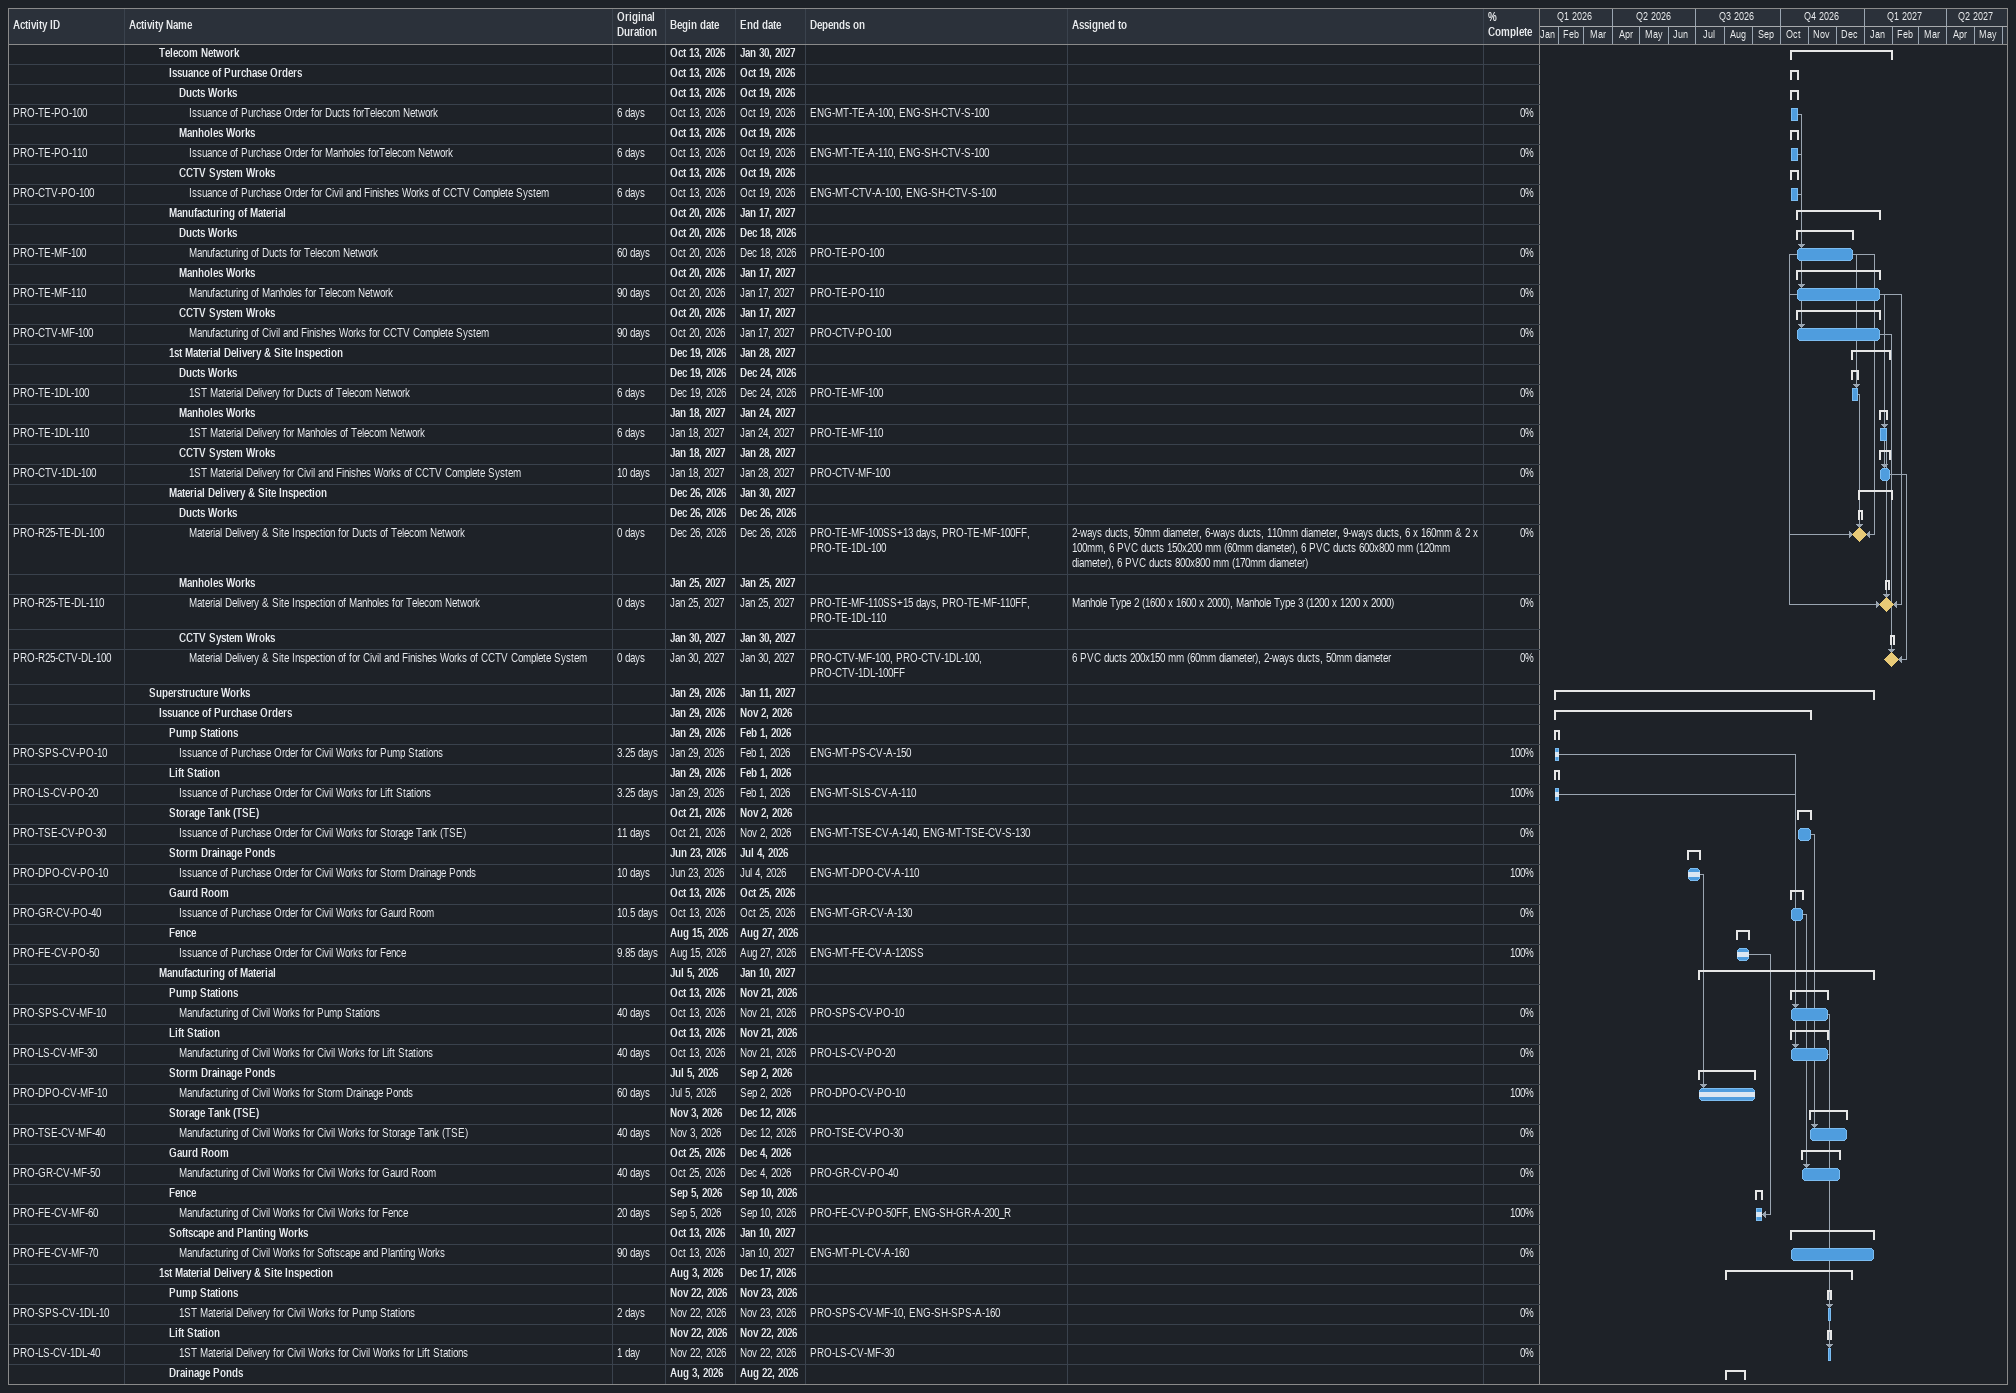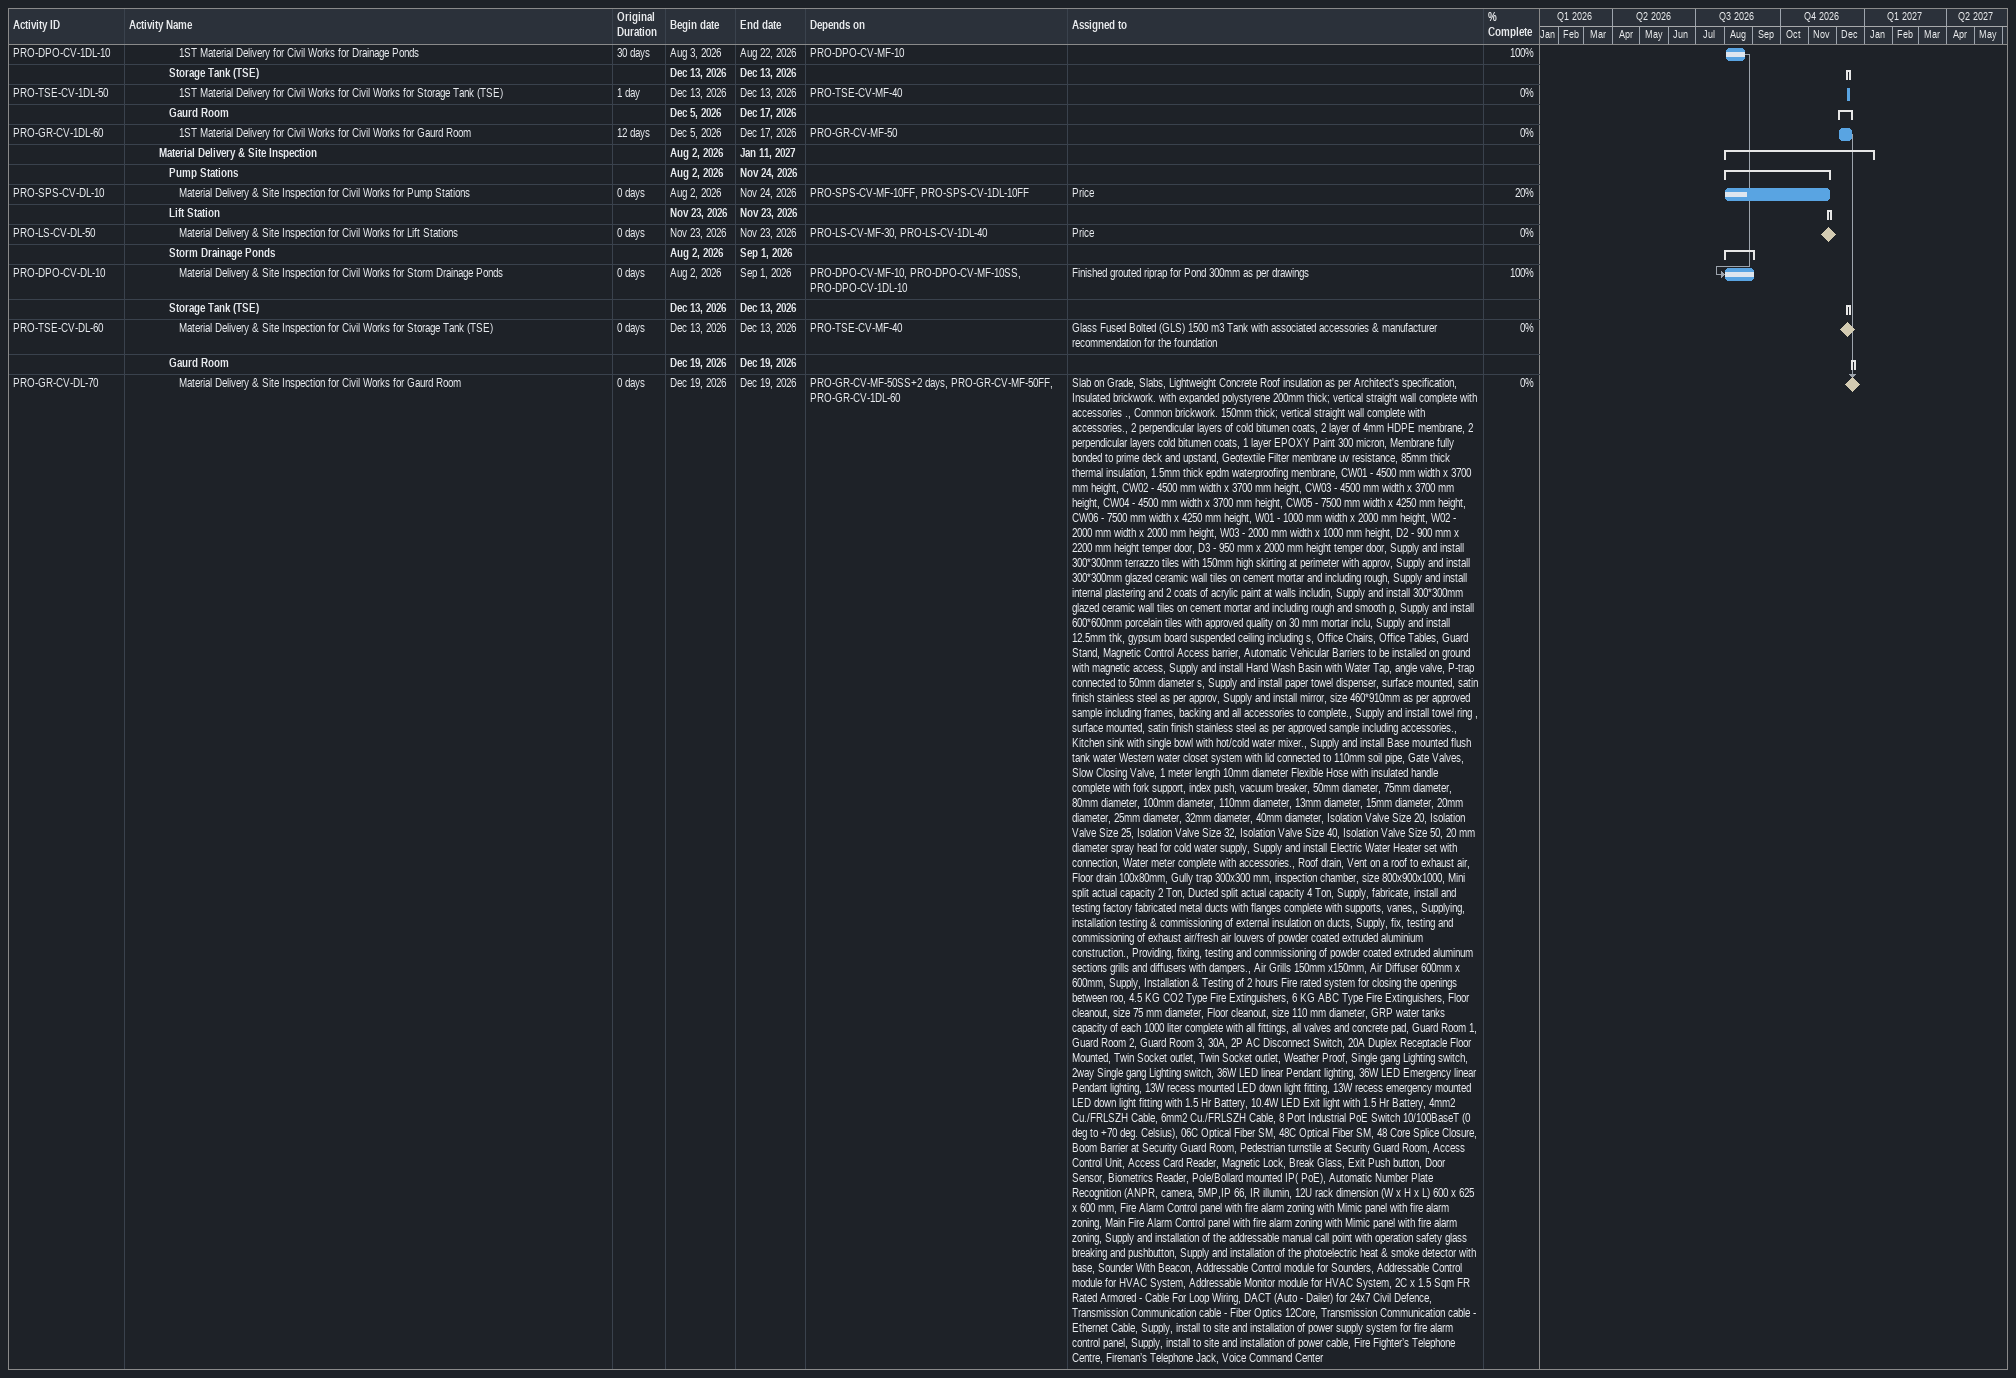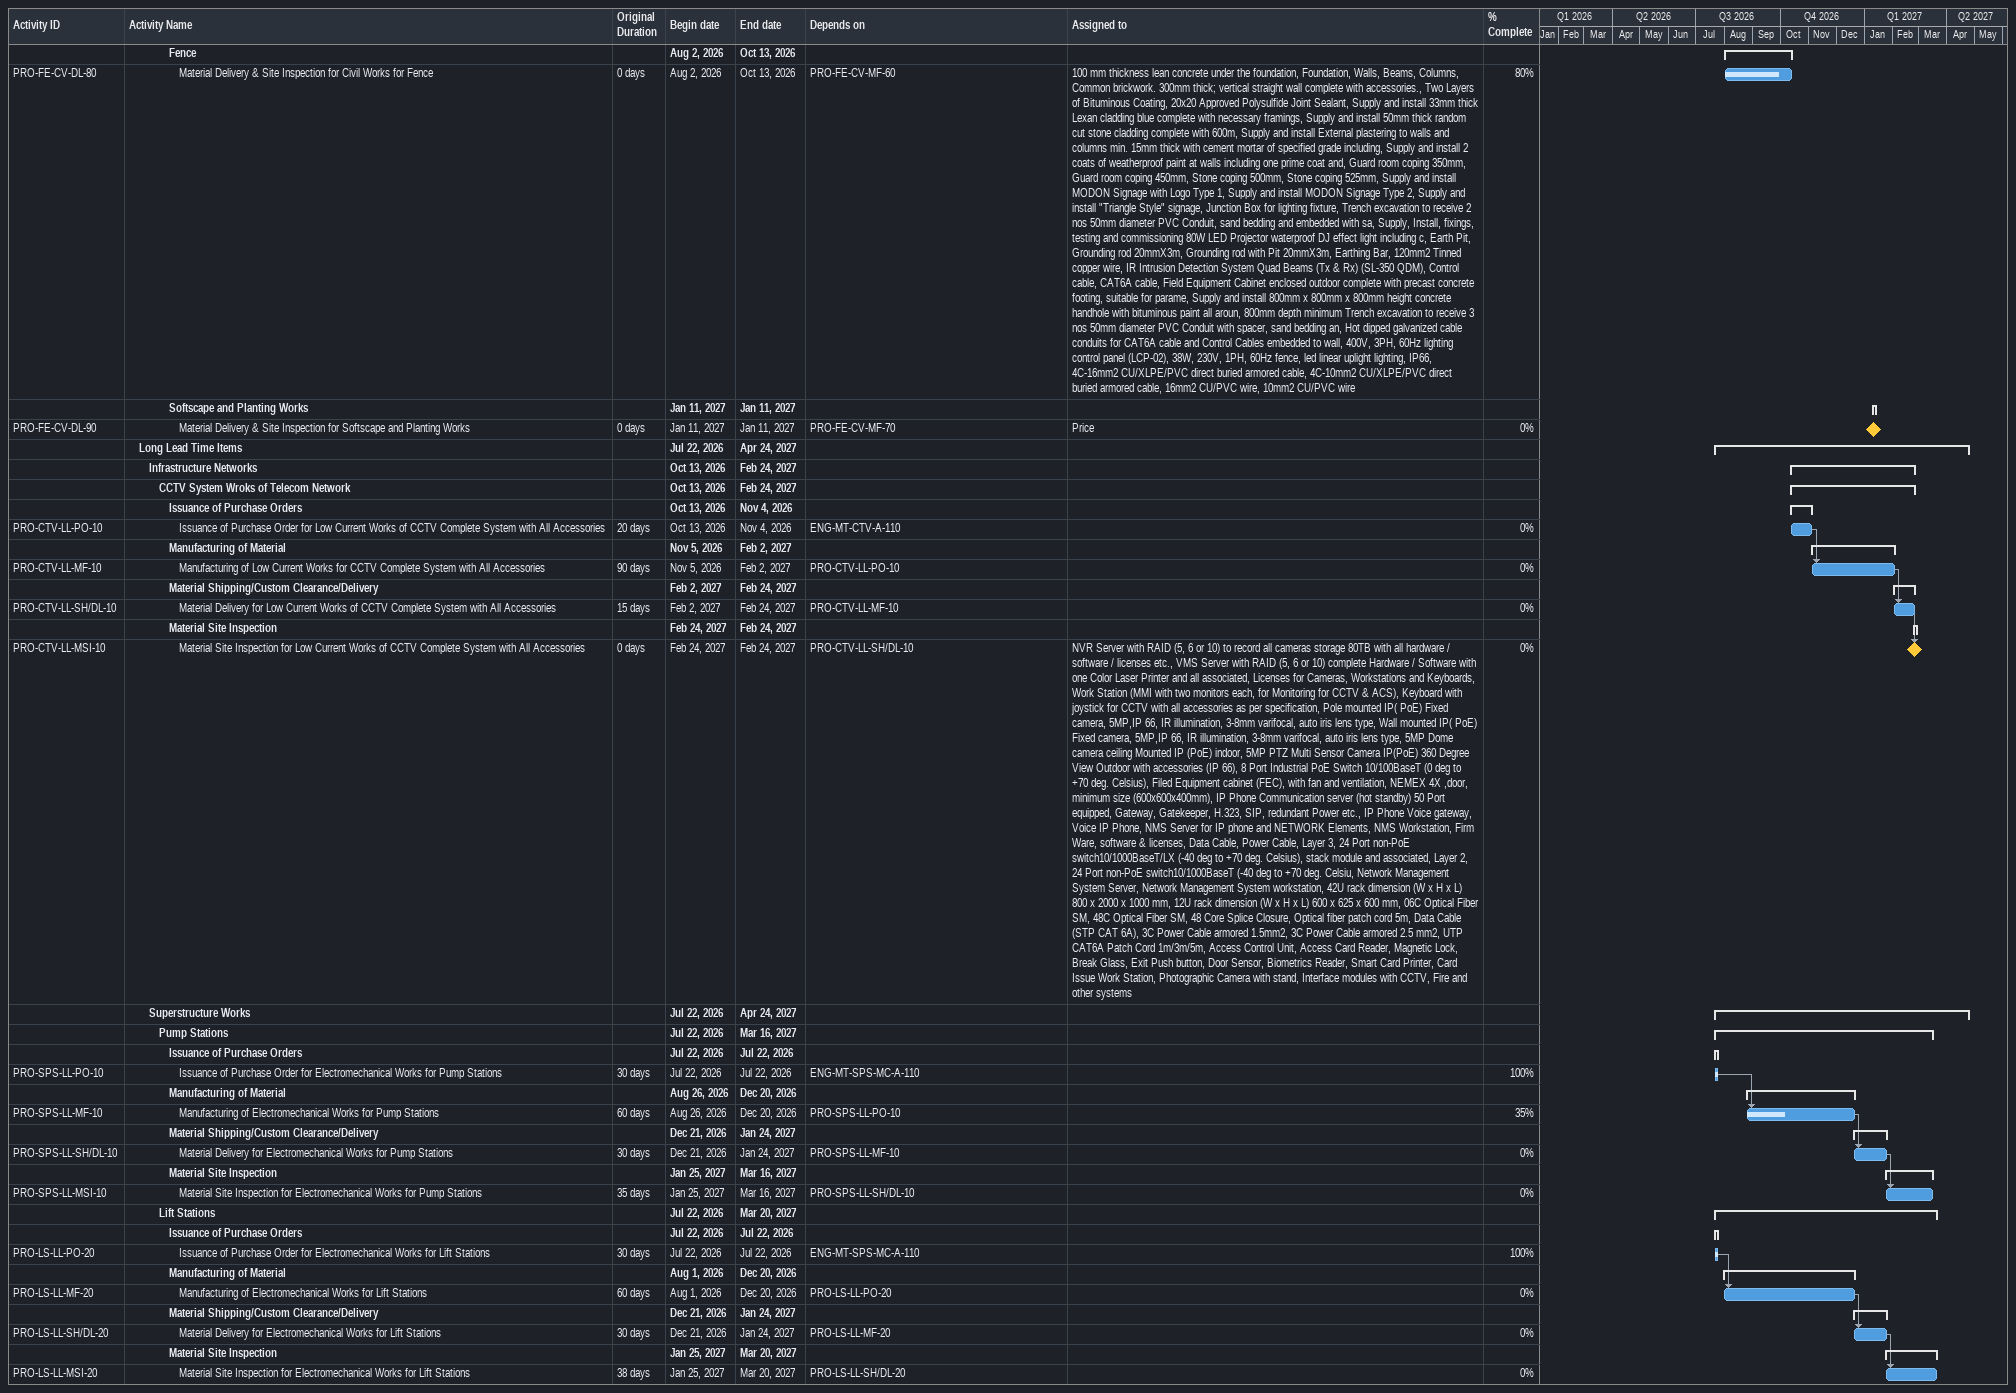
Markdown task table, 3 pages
| ID | Level | Task | Original duration | Start | Finish | Predecessors | Resources | % complete |
|---|---|---|---|---|---|---|---|---|
|  | 4 | **Telecom Network** |  | 2026-10-13 | 2027-01-30 |  |  |  |
|  | 5 | **Issuance of Purchase Orders** |  | 2026-10-13 | 2026-10-19 |  |  |  |
|  | 6 | **Ducts Works** |  | 2026-10-13 | 2026-10-19 |  |  |  |
| PRO-TE-PO-100 | 7 | Issuance of Purchase Order for Ducts forTelecom Network | 6d | 2026-10-13 | 2026-10-19 | ENG-MT-TE-A-100, ENG-SH-CTV-S-100 |  | 0 |
|  | 6 | **Manholes Works** |  | 2026-10-13 | 2026-10-19 |  |  |  |
| PRO-TE-PO-110 | 7 | Issuance of Purchase Order for Manholes forTelecom Network | 6d | 2026-10-13 | 2026-10-19 | ENG-MT-TE-A-110, ENG-SH-CTV-S-100 |  | 0 |
|  | 6 | **CCTV System Wroks** |  | 2026-10-13 | 2026-10-19 |  |  |  |
| PRO-CTV-PO-100 | 7 | Issuance of Purchase Order for Civil and Finishes Works of CCTV Complete System | 6d | 2026-10-13 | 2026-10-19 | ENG-MT-CTV-A-100, ENG-SH-CTV-S-100 |  | 0 |
|  | 5 | **Manufacturing of Material** |  | 2026-10-20 | 2027-01-17 |  |  |  |
|  | 6 | **Ducts Works** |  | 2026-10-20 | 2026-12-18 |  |  |  |
| PRO-TE-MF-100 | 7 | Manufacturing of Ducts for Telecom Network | 60d | 2026-10-20 | 2026-12-18 | PRO-TE-PO-100 |  | 0 |
|  | 6 | **Manholes Works** |  | 2026-10-20 | 2027-01-17 |  |  |  |
| PRO-TE-MF-110 | 7 | Manufacturing of Manholes for Telecom Network | 90d | 2026-10-20 | 2027-01-17 | PRO-TE-PO-110 |  | 0 |
|  | 6 | **CCTV System Wroks** |  | 2026-10-20 | 2027-01-17 |  |  |  |
| PRO-CTV-MF-100 | 7 | Manufacturing of Civil and Finishes Works for CCTV Complete System | 90d | 2026-10-20 | 2027-01-17 | PRO-CTV-PO-100 |  | 0 |
|  | 5 | **1st Material Delivery & Site Inspection** |  | 2026-12-19 | 2027-01-28 |  |  |  |
|  | 6 | **Ducts Works** |  | 2026-12-19 | 2026-12-24 |  |  |  |
| PRO-TE-1DL-100 | 7 | 1ST Material Delivery for Ducts of Telecom Network | 6d | 2026-12-19 | 2026-12-24 | PRO-TE-MF-100 |  | 0 |
|  | 6 | **Manholes Works** |  | 2027-01-18 | 2027-01-24 |  |  |  |
| PRO-TE-1DL-110 | 7 | 1ST Material Delivery for Manholes of Telecom Network | 6d | 2027-01-18 | 2027-01-24 | PRO-TE-MF-110 |  | 0 |
|  | 6 | **CCTV System Wroks** |  | 2027-01-18 | 2027-01-28 |  |  |  |
| PRO-CTV-1DL-100 | 7 | 1ST Material Delivery for Civil and Finishes Works of CCTV Complete System | 10d | 2027-01-18 | 2027-01-28 | PRO-CTV-MF-100 |  | 0 |
|  | 5 | **Material Delivery & Site Inspection** |  | 2026-12-26 | 2027-01-30 |  |  |  |
|  | 6 | **Ducts Works** |  | 2026-12-26 | 2026-12-26 |  |  |  |
| PRO-R25-TE-DL-100 | 7 | Material Delivery & Site Inspection for Ducts of Telecom Network | 0d | 2026-12-26 | 2026-12-26 | PRO-TE-MF-100SS+13d, PRO-TE-MF-100FF, PRO-TE-1DL-100 | 2-ways ducts, 50mm diameter, 6-ways ducts, 110mm diameter, 9-ways ducts, 6 x 160mm & 2 x 100mm, 6 PVC ducts 150x200 mm (60mm diameter), 6 PVC ducts 600x800 mm (120mm diameter), 6 PVC ducts 800x800 mm (170mm diameter) | 0 |
|  | 6 | **Manholes Works** |  | 2027-01-25 | 2027-01-25 |  |  |  |
| PRO-R25-TE-DL-110 | 7 | Material Delivery & Site Inspection of Manholes for Telecom Network | 0d | 2027-01-25 | 2027-01-25 | PRO-TE-MF-110SS+15d, PRO-TE-MF-110FF, PRO-TE-1DL-110 | Manhole Type 2 (1600 x 1600 x 2000), Manhole Type 3 (1200 x 1200 x 2000) | 0 |
|  | 6 | **CCTV System Wroks** |  | 2027-01-30 | 2027-01-30 |  |  |  |
| PRO-R25-CTV-DL-100 | 7 | Material Delivery & Site Inspection of for Civil and Finishes Works of CCTV Complete System | 0d | 2027-01-30 | 2027-01-30 | PRO-CTV-MF-100, PRO-CTV-1DL-100, PRO-CTV-1DL-100FF | 6 PVC ducts 200x150 mm (60mm diameter), 2-ways ducts, 50mm diameter | 0 |
|  | 3 | **Superstructure Works** |  | 2026-01-29 | 2027-01-11 |  |  |  |
|  | 4 | **Issuance of Purchase Orders** |  | 2026-01-29 | 2026-11-02 |  |  |  |
|  | 5 | **Pump Stations** |  | 2026-01-29 | 2026-02-01 |  |  |  |
| PRO-SPS-CV-PO-10 | 6 | Issuance of Purchase Order for Civil Works for Pump Stations | 3.25d | 2026-01-29 | 2026-02-01 | ENG-MT-PS-CV-A-150 |  | 100 |
|  | 5 | **Lift Station** |  | 2026-01-29 | 2026-02-01 |  |  |  |
| PRO-LS-CV-PO-20 | 6 | Issuance of Purchase Order for Civil Works for Lift Stations | 3.25d | 2026-01-29 | 2026-02-01 | ENG-MT-SLS-CV-A-110 |  | 100 |
|  | 5 | **Storage Tank (TSE)** |  | 2026-10-21 | 2026-11-02 |  |  |  |
| PRO-TSE-CV-PO-30 | 6 | Issuance of Purchase Order for Civil Works for Storage Tank (TSE) | 11d | 2026-10-21 | 2026-11-02 | ENG-MT-TSE-CV-A-140, ENG-MT-TSE-CV-S-130 |  | 0 |
|  | 5 | **Storm Drainage Ponds** |  | 2026-06-23 | 2026-07-04 |  |  |  |
| PRO-DPO-CV-PO-10 | 6 | Issuance of Purchase Order for Civil Works for Storm Drainage Ponds | 10d | 2026-06-23 | 2026-07-04 | ENG-MT-DPO-CV-A-110 |  | 100 |
|  | 5 | **Gaurd Room** |  | 2026-10-13 | 2026-10-25 |  |  |  |
| PRO-GR-CV-PO-40 | 6 | Issuance of Purchase Order for Civil Works for Gaurd Room | 10.5d | 2026-10-13 | 2026-10-25 | ENG-MT-GR-CV-A-130 |  | 0 |
|  | 5 | **Fence** |  | 2026-08-15 | 2026-08-27 |  |  |  |
| PRO-FE-CV-PO-50 | 6 | Issuance of Purchase Order for Civil Works for Fence | 9.85d | 2026-08-15 | 2026-08-27 | ENG-MT-FE-CV-A-120SS |  | 100 |
|  | 4 | **Manufacturing of Material** |  | 2026-07-05 | 2027-01-10 |  |  |  |
|  | 5 | **Pump Stations** |  | 2026-10-13 | 2026-11-21 |  |  |  |
| PRO-SPS-CV-MF-10 | 6 | Manufacturing of Civil Works for Pump Stations | 40d | 2026-10-13 | 2026-11-21 | PRO-SPS-CV-PO-10 |  | 0 |
|  | 5 | **Lift Station** |  | 2026-10-13 | 2026-11-21 |  |  |  |
| PRO-LS-CV-MF-30 | 6 | Manufacturing of Civil Works for Civil Works for Lift Stations | 40d | 2026-10-13 | 2026-11-21 | PRO-LS-CV-PO-20 |  | 0 |
|  | 5 | **Storm Drainage Ponds** |  | 2026-07-05 | 2026-09-02 |  |  |  |
| PRO-DPO-CV-MF-10 | 6 | Manufacturing of Civil Works for Storm Drainage Ponds | 60d | 2026-07-05 | 2026-09-02 | PRO-DPO-CV-PO-10 |  | 100 |
|  | 5 | **Storage Tank (TSE)** |  | 2026-11-03 | 2026-12-12 |  |  |  |
| PRO-TSE-CV-MF-40 | 6 | Manufacturing of Civil Works for Civil Works for Storage Tank (TSE) | 40d | 2026-11-03 | 2026-12-12 | PRO-TSE-CV-PO-30 |  | 0 |
|  | 5 | **Gaurd Room** |  | 2026-10-25 | 2026-12-04 |  |  |  |
| PRO-GR-CV-MF-50 | 6 | Manufacturing of Civil Works for Civil Works for Gaurd Room | 40d | 2026-10-25 | 2026-12-04 | PRO-GR-CV-PO-40 |  | 0 |
|  | 5 | **Fence** |  | 2026-09-05 | 2026-09-10 |  |  |  |
| PRO-FE-CV-MF-60 | 6 | Manufacturing of Civil Works for Civil Works for Fence | 20d | 2026-09-05 | 2026-09-10 | PRO-FE-CV-PO-50FF, ENG-SH-GR-A-200_R |  | 100 |
|  | 5 | **Softscape and Planting Works** |  | 2026-10-13 | 2027-01-10 |  |  |  |
| PRO-FE-CV-MF-70 | 6 | Manufacturing of Civil Works for Softscape and Planting Works | 90d | 2026-10-13 | 2027-01-10 | ENG-MT-PL-CV-A-160 |  | 0 |
|  | 4 | **1st Material Delivery & Site Inspection** |  | 2026-08-03 | 2026-12-17 |  |  |  |
|  | 5 | **Pump Stations** |  | 2026-11-22 | 2026-11-23 |  |  |  |
| PRO-SPS-CV-1DL-10 | 6 | 1ST Material Delivery for Civil Works for Pump Stations | 2d | 2026-11-22 | 2026-11-23 | PRO-SPS-CV-MF-10, ENG-SH-SPS-A-160 |  | 0 |
|  | 5 | **Lift Station** |  | 2026-11-22 | 2026-11-22 |  |  |  |
| PRO-LS-CV-1DL-40 | 6 | 1ST Material Delivery for Civil Works for Civil Works for Lift Stations | 1d | 2026-11-22 | 2026-11-22 | PRO-LS-CV-MF-30 |  | 0 |
|  | 5 | **Drainage Ponds** |  | 2026-08-03 | 2026-08-22 |  |  |  |
| PRO-DPO-CV-1DL-10 | 6 | 1ST Material Delivery for Civil Works for Drainage Ponds | 30d | 2026-08-03 | 2026-08-22 | PRO-DPO-CV-MF-10 |  | 100 |
|  | 5 | **Storage Tank (TSE)** |  | 2026-12-13 | 2026-12-13 |  |  |  |
| PRO-TSE-CV-1DL-50 | 6 | 1ST Material Delivery for Civil Works for Civil Works for Storage Tank (TSE) | 1d | 2026-12-13 | 2026-12-13 | PRO-TSE-CV-MF-40 |  | 0 |
|  | 5 | **Gaurd Room** |  | 2026-12-05 | 2026-12-17 |  |  |  |
| PRO-GR-CV-1DL-60 | 6 | 1ST Material Delivery for Civil Works for Civil Works for Gaurd Room | 12d | 2026-12-05 | 2026-12-17 | PRO-GR-CV-MF-50 |  | 0 |
|  | 4 | **Material Delivery & Site Inspection** |  | 2026-08-02 | 2027-01-11 |  |  |  |
|  | 5 | **Pump Stations** |  | 2026-08-02 | 2026-11-24 |  |  |  |
| PRO-SPS-CV-DL-10 | 6 | Material Delivery & Site Inspection for Civil Works for Pump Stations | 0d | 2026-08-02 | 2026-11-24 | PRO-SPS-CV-MF-10FF, PRO-SPS-CV-1DL-10FF | Price | 20 |
|  | 5 | **Lift Station** |  | 2026-11-23 | 2026-11-23 |  |  |  |
| PRO-LS-CV-DL-50 | 6 | Material Delivery & Site Inspection for Civil Works for Lift Stations | 0d | 2026-11-23 | 2026-11-23 | PRO-LS-CV-MF-30, PRO-LS-CV-1DL-40 | Price | 0 |
|  | 5 | **Storm Drainage Ponds** |  | 2026-08-02 | 2026-09-01 |  |  |  |
| PRO-DPO-CV-DL-10 | 6 | Material Delivery & Site Inspection for Civil Works for Storm Drainage Ponds | 0d | 2026-08-02 | 2026-09-01 | PRO-DPO-CV-MF-10, PRO-DPO-CV-MF-10SS, PRO-DPO-CV-1DL-10 | Finished grouted riprap for Pond 300mm as per drawings | 100 |
|  | 5 | **Storage Tank (TSE)** |  | 2026-12-13 | 2026-12-13 |  |  |  |
| PRO-TSE-CV-DL-60 | 6 | Material Delivery & Site Inspection for Civil Works for Storage Tank (TSE) | 0d | 2026-12-13 | 2026-12-13 | PRO-TSE-CV-MF-40 | Glass Fused Bolted (GLS) 1500 m3 Tank with associated accessories & manufacturer recommendation for the foundation | 0 |
|  | 5 | **Gaurd Room** |  | 2026-12-19 | 2026-12-19 |  |  |  |
| PRO-GR-CV-DL-70 | 6 | Material Delivery & Site Inspection for Civil Works for Gaurd Room | 0d | 2026-12-19 | 2026-12-19 | PRO-GR-CV-MF-50SS+2d, PRO-GR-CV-MF-50FF, PRO-GR-CV-1DL-60 | Slab on Grade, Slabs, Lightweight Concrete Roof insulation as per Architect's specification, Insulated brickwork. with expanded polystyrene 200mm thick; vertical straight wall complete with accessories ., Common brickwork. 150mm thick; vertical straight wall complete with accessories., 2 perpendicular layers of cold bitumen coats, 2 layer of 4mm HDPE membrane, 2 perpendicular layers cold bitumen coats, 1 layer EPOXY Paint 300 micron, Membrane fully bonded to prime deck and upstand, Geotextile Filter membrane uv resistance, 85mm thick thermal insulation, 1.5mm thick epdm waterproofing membrane, CW01 - 4500 mm width x 3700 mm height, CW02 - 4500 mm width x 3700 mm height, CW03 - 4500 mm width x 3700 mm height, CW04 - 4500 mm width x 3700 mm height, CW05 - 7500 mm width x 4250 mm height, CW06 - 7500 mm width x 4250 mm height, W01 - 1000 mm width x 2000 mm height, W02 - 2000 mm width x 2000 mm height, W03 - 2000 mm width x 1000 mm height, D2 - 900 mm x 2200 mm height temper door, D3 - 950 mm x 2000 mm height temper door, Supply and install 300*300mm terrazzo tiles with 150mm high skirting at perimeter with approv, Supply and install 300*300mm glazed ceramic wall tiles on cement mortar and including rough, Supply and install internal plastering and 2 coats of acrylic paint at walls includin, Supply and install 300*300mm glazed ceramic wall tiles on cement mortar and including rough and smooth p, Supply and install 600*600mm porcelain tiles with approved quality on 30 mm mortar inclu, Supply and install 12.5mm thk, gypsum board suspended ceiling including s, Office Chairs, Office Tables, Guard Stand, Magnetic Control Access barrier, Automatic Vehicular Barriers to be installed on ground with magnetic access, Supply and install Hand Wash Basin with Water Tap, angle valve, P-trap connected to 50mm diameter s, Supply and install paper towel dispenser, surface mounted, satin finish stainless steel as per approv, Supply and install mirror, size 460*910mm as per approved sample including frames, backing and all accessories to complete., Supply and install towel ring , surface mounted, satin finish stainless steel as per approved sample including accessories., Kitchen sink with single bowl with hot/cold water mixer., Supply and install Base mounted flush tank water Western water closet system with lid connected to 110mm soil pipe, Gate Valves, Slow Closing Valve, 1 meter length 10mm diameter Flexible Hose with insulated handle complete with fork support, index push, vacuum breaker, 50mm diameter, 75mm diameter, 80mm diameter, 100mm diameter, 110mm diameter, 13mm diameter, 15mm diameter, 20mm diameter, 25mm diameter, 32mm diameter, 40mm diameter, Isolation Valve Size 20, Isolation Valve Size 25, Isolation Valve Size 32, Isolation Valve Size 40, Isolation Valve Size 50, 20 mm diameter spray head for cold water supply, Supply and install Electric Water Heater set with connection, Water meter complete with accessories., Roof drain, Vent on a roof to exhaust air, Floor drain 100x80mm, Gully trap 300x300 mm, inspection chamber, size 800x900x1000, Mini split actual capacity 2 Ton, Ducted split actual capacity 4 Ton, Supply, fabricate, install and testing factory fabricated metal ducts with flanges complete with supports, vanes,, Supplying, installation testing & commissioning of external insulation on ducts, Supply, fix, testing and commissioning of exhaust air/fresh air louvers of powder coated extruded aluminium construction., Providing, fixing, testing and commissioning of powder coated extruded aluminum sections grills and diffusers with dampers., Air Grills 150mm x150mm, Air Diffuser 600mm x 600mm, Supply, Installation & Testing of 2 hours Fire rated system for closing the openings between roo, 4.5 KG CO2 Type Fire Extinguishers, 6 KG ABC Type Fire Extinguishers, Floor cleanout, size 75 mm diameter, Floor cleanout, size 110 mm diameter, GRP water tanks capacity of each 1000 liter complete with all fittings, all valves and concrete pad, Guard Room 1, Guard Room 2, Guard Room 3, 30A, 2P AC Disconnect Switch, 20A Duplex Receptacle Floor Mounted, Twin Socket outlet, Twin Socket outlet, Weather Proof, Single gang Lighting switch, 2way Single gang Lighting switch, 36W LED linear Pendant lighting, 36W LED Emergency linear Pendant lighting, 13W recess mounted LED down light fitting, 13W recess emergency mounted LED down light fitting with 1.5 Hr Battery, 10.4W LED Exit light with 1.5 Hr Battery, 4mm2 Cu./FRLSZH Cable, 6mm2 Cu./FRLSZH Cable, 8 Port Industrial PoE Switch 10/100BaseT (0 deg to +70 deg. Celsius), 06C Optical Fiber SM, 48C Optical Fiber SM, 48 Core Splice Closure, Boom Barrier at Security Guard Room, Pedestrian turnstile at Security Guard Room, Access Control Unit, Access Card Reader, Magnetic Lock, Break Glass, Exit Push button, Door Sensor, Biometrics Reader, Pole/Bollard mounted IP( PoE), Automatic Number Plate Recognition (ANPR, camera, 5MP,IP 66, IR illumin, 12U rack dimension (W x H x L) 600 x 625 x 600 mm, Fire Alarm Control panel with fire alarm zoning with Mimic panel with fire alarm zoning, Main Fire Alarm Control panel with fire alarm zoning with Mimic panel with fire alarm zoning, Supply and installation of the addressable manual call point with operation safety glass breaking and pushbutton, Supply and installation of the photoelectric heat & smoke detector with base, Sounder With Beacon, Addressable Control module for Sounders, Addressable Control module for HVAC System, Addressable Monitor module for HVAC System, 2C x 1.5 Sqm FR Rated Armored - Cable For Loop Wiring, DACT (Auto - Dailer) for 24x7 Civil Defence, Transmission Communication cable - Fiber Optics 12Core, Transmission Communication cable - Ethernet Cable, Supply, install to site and installation of power supply system for fire alarm control panel, Supply, install to site and installation of power cable, Fire Fighter’s Telephone Centre, Fireman’s Telephone Jack, Voice Command Center | 0 |
|  | 5 | **Fence** |  | 2026-08-02 | 2026-10-13 |  |  |  |
| PRO-FE-CV-DL-80 | 6 | Material Delivery & Site Inspection for Civil Works for Fence | 0d | 2026-08-02 | 2026-10-13 | PRO-FE-CV-MF-60 | 100 mm thickness lean concrete under the foundation, Foundation, Walls, Beams, Columns, Common brickwork. 300mm thick; vertical straight wall complete with accessories., Two Layers of Bituminous Coating, 20x20 Approved Polysulfide Joint Sealant, Supply and install 33mm thick Lexan cladding blue complete with necessary framings, Supply and install 50mm thick random cut stone cladding complete with 600m, Supply and install External plastering to walls and columns min. 15mm thick with cement mortar of specified grade including, Supply and install 2 coats of weatherproof paint at walls including one prime coat and, Guard room coping 350mm, Guard room coping 450mm, Stone coping 500mm, Stone coping 525mm, Supply and install MODON Signage with Logo Type 1, Supply and install MODON Signage Type 2, Supply and install "Triangle Style" signage, Junction Box for lighting fixture, Trench excavation to receive 2 nos 50mm diameter PVC Conduit, sand bedding and embedded with sa, Supply, Install, fixings, testing and commissioning 80W LED Projector waterproof DJ effect light including c, Earth Pit, Grounding rod 20mmX3m, Grounding rod with Pit 20mmX3m, Earthing Bar, 120mm2 Tinned copper wire, IR Intrusion Detection System Quad Beams (Tx & Rx) (SL-350 QDM), Control cable, CAT6A cable, Field Equipment Cabinet enclosed outdoor complete with precast concrete footing, suitable for parame, Supply and install 800mm x 800mm x 800mm height concrete handhole with bituminous paint all aroun, 800mm depth minimum Trench excavation to receive 3 nos 50mm diameter PVC Conduit with spacer, sand bedding an, Hot dipped galvanized cable conduits for CAT6A cable and Control Cables embedded to wall, 400V, 3PH, 60Hz lighting control panel (LCP-02), 38W, 230V, 1PH, 60Hz fence, led linear uplight lighting, IP66, 4C-16mm2 CU/XLPE/PVC direct buried armored cable, 4C-10mm2 CU/XLPE/PVC direct buried armored cable, 16mm2 CU/PVC wire, 10mm2 CU/PVC wire | 80 |
|  | 5 | **Softscape and Planting Works** |  | 2027-01-11 | 2027-01-11 |  |  |  |
| PRO-FE-CV-DL-90 | 6 | Material Delivery & Site Inspection for Softscape and Planting Works | 0d | 2027-01-11 | 2027-01-11 | PRO-FE-CV-MF-70 | Price | 0 |
|  | 2 | **Long Lead Time Items** |  | 2026-07-22 | 2027-04-24 |  |  |  |
|  | 3 | **Infrastructure Networks** |  | 2026-10-13 | 2027-02-24 |  |  |  |
|  | 4 | **CCTV System Wroks of Telecom Network** |  | 2026-10-13 | 2027-02-24 |  |  |  |
|  | 5 | **Issuance of Purchase Orders** |  | 2026-10-13 | 2026-11-04 |  |  |  |
| PRO-CTV-LL-PO-10 | 6 | Issuance of Purchase Order for Low Current Works of CCTV Complete System with All Accessories | 20d | 2026-10-13 | 2026-11-04 | ENG-MT-CTV-A-110 |  | 0 |
|  | 5 | **Manufacturing of Material** |  | 2026-11-05 | 2027-02-02 |  |  |  |
| PRO-CTV-LL-MF-10 | 6 | Manufacturing of Low Current Works for CCTV Complete System with All Accessories | 90d | 2026-11-05 | 2027-02-02 | PRO-CTV-LL-PO-10 |  | 0 |
|  | 5 | **Material Shipping/Custom Clearance/Delivery** |  | 2027-02-02 | 2027-02-24 |  |  |  |
| PRO-CTV-LL-SH/DL-10 | 6 | Material Delivery for Low Current Works of CCTV Complete System with All Accessories | 15d | 2027-02-02 | 2027-02-24 | PRO-CTV-LL-MF-10 |  | 0 |
|  | 5 | **Material Site Inspection** |  | 2027-02-24 | 2027-02-24 |  |  |  |
| PRO-CTV-LL-MSI-10 | 6 | Material Site Inspection for Low Current Works of CCTV Complete System with All Accessories | 0d | 2027-02-24 | 2027-02-24 | PRO-CTV-LL-SH/DL-10 | NVR Server with RAID (5, 6 or 10) to record all cameras storage 80TB with all hardware / software / licenses etc., VMS Server with RAID (5, 6 or 10) complete Hardware / Software with one Color Laser Printer and all associated, Licenses for Cameras, Workstations and Keyboards, Work Station (MMI with two monitors each, for Monitoring for CCTV & ACS), Keyboard with joystick for CCTV with all accessories as per specification, Pole mounted IP( PoE) Fixed camera, 5MP,IP 66, IR illumination, 3-8mm varifocal, auto iris lens type, Wall mounted IP( PoE) Fixed camera, 5MP,IP 66, IR illumination, 3-8mm varifocal, auto iris lens type, 5MP Dome camera ceiling Mounted IP (PoE) indoor, 5MP PTZ Multi Sensor Camera IP(PoE) 360 Degree View Outdoor with accessories (IP 66), 8 Port Industrial PoE Switch 10/100BaseT (0 deg to +70 deg. Celsius), Filed Equipment cabinet (FEC), with fan and ventilation, NEMEX 4X ,door, minimum size (600x600x400mm), IP Phone Communication server (hot standby) 50 Port equipped, Gateway, Gatekeeper, H.323, SIP, redundant Power etc., IP Phone Voice gateway, Voice IP Phone, NMS Server for IP phone and NETWORK Elements, NMS Workstation, Firm Ware, software & licenses, Data Cable, Power Cable, Layer 3, 24 Port non-PoE switch10/1000BaseT/LX (-40 deg to +70 deg. Celsius), stack module and associated, Layer 2, 24 Port non-PoE switch10/1000BaseT (-40 deg to +70 deg. Celsiu, Network Management System Server, Network Management System workstation, 42U rack dimension (W x H x L) 800 x 2000 x 1000 mm, 12U rack dimension (W x H x L) 600 x 625 x 600 mm, 06C Optical Fiber SM, 48C Optical Fiber SM, 48 Core Splice Closure, Optical fiber patch cord 5m, Data Cable (STP CAT 6A), 3C Power Cable armored 1.5mm2, 3C Power Cable armored 2.5 mm2, UTP CAT6A Patch Cord 1m/3m/5m, Access Control Unit, Access Card Reader, Magnetic Lock, Break Glass, Exit Push button, Door Sensor, Biometrics Reader, Smart Card Printer, Card Issue Work Station, Photographic Camera with stand, Interface modules with CCTV, Fire and other systems | 0 |
|  | 3 | **Superstructure Works** |  | 2026-07-22 | 2027-04-24 |  |  |  |
|  | 4 | **Pump Stations** |  | 2026-07-22 | 2027-03-16 |  |  |  |
|  | 5 | **Issuance of Purchase Orders** |  | 2026-07-22 | 2026-07-22 |  |  |  |
| PRO-SPS-LL-PO-10 | 6 | Issuance of Purchase Order for Electromechanical Works for Pump Stations | 30d | 2026-07-22 | 2026-07-22 | ENG-MT-SPS-MC-A-110 |  | 100 |
|  | 5 | **Manufacturing of Material** |  | 2026-08-26 | 2026-12-20 |  |  |  |
| PRO-SPS-LL-MF-10 | 6 | Manufacturing of Electromechanical Works for Pump Stations | 60d | 2026-08-26 | 2026-12-20 | PRO-SPS-LL-PO-10 |  | 35 |
|  | 5 | **Material Shipping/Custom Clearance/Delivery** |  | 2026-12-21 | 2027-01-24 |  |  |  |
| PRO-SPS-LL-SH/DL-10 | 6 | Material Delivery for Electromechanical Works for Pump Stations | 30d | 2026-12-21 | 2027-01-24 | PRO-SPS-LL-MF-10 |  | 0 |
|  | 5 | **Material Site Inspection** |  | 2027-01-25 | 2027-03-16 |  |  |  |
| PRO-SPS-LL-MSI-10 | 6 | Material Site Inspection for Electromechanical Works for Pump Stations | 35d | 2027-01-25 | 2027-03-16 | PRO-SPS-LL-SH/DL-10 |  | 0 |
|  | 4 | **Lift Stations** |  | 2026-07-22 | 2027-03-20 |  |  |  |
|  | 5 | **Issuance of Purchase Orders** |  | 2026-07-22 | 2026-07-22 |  |  |  |
| PRO-LS-LL-PO-20 | 6 | Issuance of Purchase Order for Electromechanical Works for Lift Stations | 30d | 2026-07-22 | 2026-07-22 | ENG-MT-SPS-MC-A-110 |  | 100 |
|  | 5 | **Manufacturing of Material** |  | 2026-08-01 | 2026-12-20 |  |  |  |
| PRO-LS-LL-MF-20 | 6 | Manufacturing of Electromechanical Works for Lift Stations | 60d | 2026-08-01 | 2026-12-20 | PRO-LS-LL-PO-20 |  | 0 |
|  | 5 | **Material Shipping/Custom Clearance/Delivery** |  | 2026-12-21 | 2027-01-24 |  |  |  |
| PRO-LS-LL-SH/DL-20 | 6 | Material Delivery for Electromechanical Works for Lift Stations | 30d | 2026-12-21 | 2027-01-24 | PRO-LS-LL-MF-20 |  | 0 |
|  | 5 | **Material Site Inspection** |  | 2027-01-25 | 2027-03-20 |  |  |  |
| PRO-LS-LL-MSI-20 | 6 | Material Site Inspection for Electromechanical Works for Lift Stations | 38d | 2027-01-25 | 2027-03-20 | PRO-LS-LL-SH/DL-20 |  | 0 |
